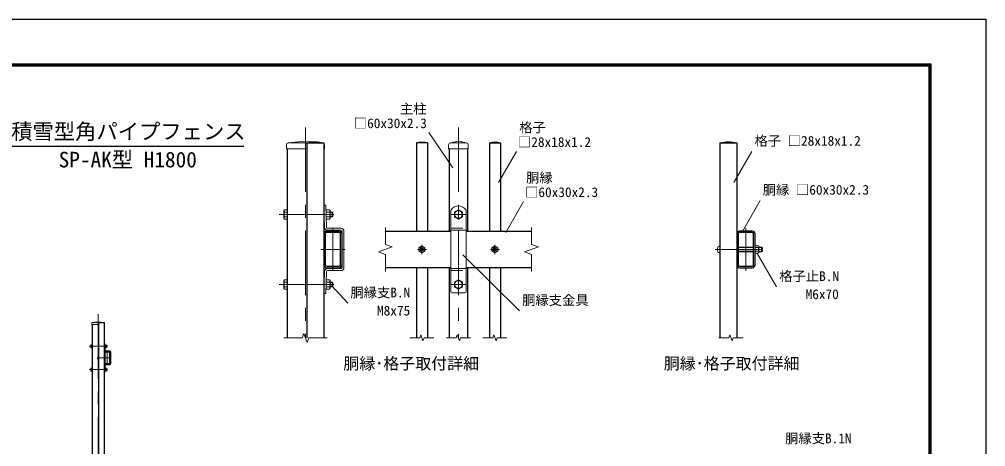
# Model space of a CAD drawing. Units: millimetres, scale not verified. Extents: x -4200 to 4200, y -2970 to 2970.
# Drawn here: x -562 to 4200, y 864 to 2970 of the extents above; entities that cross this region are included whole.
import ezdxf
from ezdxf.enums import TextEntityAlignment as Align

# ---------------------------------------------------------------- set-up
doc = ezdxf.new("R2010")
doc.units = ezdxf.units.MM
doc.header["$LTSCALE"] = 10
doc.linetypes.add('DASHED', pattern=[7.5, 6, -1.5])
doc.linetypes.add('USER1', pattern=[50.8, 31.75, -6.35, 6.35, -6.35])
for name, color, linetype, lineweight in [('0-0_D-TTL', 2, 'Continuous', 25), ('0-1_D-TTL-TXT', 7, 'Continuous', 25), ('0-2_D-BMK', 2, 'USER1', 13), ('0-5_D-STR1', 1, 'Continuous', 25), ('0-6_D-STR3', 3, 'Continuous', 13), ('0-8_D-STR-DIM', 7, 'Continuous', 13), ('0-9_0', 7, 'Continuous', 25), ('0-B_D-STR-TXT', 7, 'Continuous', 13)]:
    doc.layers.add(name, color=color, linetype=linetype, lineweight=lineweight)
doc.styles.add('ＭＳ ゴシック', font='')
doc.styles.get('ＭＳ ゴシック').set_extended_font_data('MS Gothic')

msp = doc.modelspace()

# ---------------------------------------------------------------- linework, layer by layer
at = {"layer": '0-0_D-TTL'}
for points in [[(-4199.92, 2969.8), (4200.08, 2969.8), (4200.08, -2970.2), (-4199.92, -2970.2)], [(-3929.92, 2749.8), (3930.08, 2749.8), (3930.08, -2750.2), (-3929.92, -2750.2)], [(-3927.42, 2747.3), (3927.58, 2747.3), (3927.58, -2747.7), (-3927.42, -2747.7)], [(-3924.92, 2744.8), (3925.08, 2744.8), (3925.08, -2745.2), (-3924.92, -2745.2)], [(-3922.42, 2742.3), (3922.58, 2742.3), (3922.58, -2742.7), (-3922.42, -2742.7)], [(-3919.92, 2739.8), (3920.08, 2739.8), (3920.08, -2740.2), (-3919.92, -2740.2)]]:
    msp.add_lwpolyline(points, close=True, dxfattribs=at)
at = {"layer": '0-2_D-BMK'}
for p, q in [((848.16, 2436.52), (848.16, 1399.71)), ((1601.87, 2436.52), (1601.87, 1399.71)), ((717.96, 2008.31), (987.96, 2008.31)), ((1637.87, 2008.31), (1565.87, 2008.31)), ((1571.87, 2008.31), (1631.87, 2008.31)), ((983.16, 1940.81), (983.16, 1730.81)), ((3018.59, 1940.81), (3018.59, 1730.81)), ((1421.87, 1858.31), (1421.87, 1813.31)), ((1781.87, 1858.31), (1781.87, 1813.31)), ((923.16, 1835.81), (1043.16, 1835.81)), ((1444.37, 1835.81), (1399.37, 1835.81)), ((1804.37, 1835.81), (1759.37, 1835.81)), ((2866.28, 1835.81), (3102.15, 1835.81)), ((717.96, 1663.31), (987.96, 1663.31)), ((1637.87, 1663.31), (1565.87, 1663.31)), ((1570.1, 1663.31), (1630.98, 1663.31)), ((-173.71, 1516.32), (-173.71, -643.68)), ((-217.11, 1358.82), (-127.11, 1358.82)), ((-128.71, 1336.32), (-128.71, 1266.32)), ((-178.28, 1301.32), (-135.35, 1301.32)), ((-148.71, 1301.32), (-108.71, 1301.32)), ((-217.11, 1243.82), (-127.11, 1243.82))]:
    msp.add_line(p, q, dxfattribs=at)
at = {"layer": '0-5_D-STR1'}
for p, q in [((854.16, 2360.81), (854.16, 1399.71)), ((854.16, 2360.81), (938.16, 2360.81)), ((938.16, 2360.81), (938.16, 1399.71)), ((1394.87, 2360.81), (1394.87, 1925.81)), ((1448.87, 2360.81), (1394.87, 2360.81)), ((1448.87, 2360.81), (1448.87, 1925.81)), ((1754.87, 2360.81), (1754.87, 1925.81)), ((1754.87, 2360.81), (1808.87, 2360.81)), ((1808.87, 2360.81), (1808.87, 1925.81)), ((2889.59, 2360.81), (2889.59, 1399.71)), ((2889.59, 2360.81), (2973.59, 2360.81)), ((2973.59, 2360.81), (2973.59, 1399.71)), ((758.16, 2330.81), (758.16, 1399.71)), ((1556.87, 2330.81), (1556.87, 1925.81)), ((1646.87, 2330.81), (1646.87, 1925.81)), ((938.16, 1912.01), (938.16, 1759.61)), ((945.06, 1912.01), (945.06, 1759.61)), ((1014.36, 1925.81), (951.96, 1925.81)), ((1014.36, 1918.91), (951.96, 1918.91)), ((1021.26, 1759.61), (1021.26, 1912.01)), ((1028.16, 1759.61), (1028.16, 1912.01)), ((1241.87, 1925.81), (1564.37, 1925.81)), ((1639.37, 1925.81), (1961.87, 1925.81)), ((2973.59, 1912.01), (2973.59, 1759.61)), ((2980.49, 1912.01), (2980.49, 1759.61)), ((3049.79, 1925.81), (2987.39, 1925.81)), ((3049.79, 1918.91), (2987.39, 1918.91)), ((3056.69, 1759.61), (3056.69, 1912.01)), ((3063.59, 1759.61), (3063.59, 1912.01)), ((951.96, 1752.71), (1014.36, 1752.71)), ((951.96, 1745.81), (1014.36, 1745.81)), ((1564.37, 1745.81), (1241.87, 1745.81)), ((1394.87, 1745.81), (1394.87, 1399.71)), ((1448.87, 1745.81), (1448.87, 1399.71)), ((1556.87, 1745.81), (1556.87, 1399.71)), ((1961.87, 1745.81), (1639.37, 1745.81)), ((1646.87, 1745.81), (1646.87, 1399.71)), ((1754.87, 1745.81), (1754.87, 1399.71)), ((1808.87, 1745.81), (1808.87, 1399.71)), ((2987.39, 1752.71), (3049.79, 1752.71)), ((2987.39, 1745.81), (3049.79, 1745.81)), ((-171.71, 1476.32), (-171.71, -273.68)), ((-171.71, 1476.32), (-143.71, 1476.32)), ((-143.71, 1476.32), (-143.71, -593.68)), ((-203.71, 1466.32), (-203.71, -593.68)), ((-143.71, 1326.72), (-143.71, 1275.92)), ((-141.41, 1326.72), (-141.41, 1275.92)), ((-118.31, 1331.32), (-139.11, 1331.32)), ((-118.31, 1329.02), (-139.11, 1329.02)), ((-116.01, 1275.92), (-116.01, 1326.72)), ((-113.71, 1275.92), (-113.71, 1326.72)), ((-139.11, 1273.62), (-118.31, 1273.62)), ((-139.11, 1271.32), (-118.31, 1271.32))]:
    msp.add_line(p, q, dxfattribs=at)
for centre, radius, start, end in [((951.96, 1912.01), 13.8, 90, 180), ((951.96, 1912.01), 6.9, 90, 180), ((1014.36, 1912.01), 13.8, 0, 90), ((1014.36, 1912.01), 6.9, 0, 90), ((2987.39, 1912.01), 13.8, 90, 180), ((2987.39, 1912.01), 6.9, 90, 180), ((3049.79, 1912.01), 13.8, 0, 90), ((3049.79, 1912.01), 6.9, 0, 90), ((951.96, 1759.61), 13.8, 180, 270), ((951.96, 1759.61), 6.9, 180, 270), ((1014.36, 1759.61), 6.9, 270, 0), ((1014.36, 1759.61), 13.8, 270, 0), ((2987.39, 1759.61), 13.8, 180, 270), ((2987.39, 1759.61), 6.9, 180, 270), ((3049.79, 1759.61), 6.9, 270, 0), ((3049.79, 1759.61), 13.8, 270, 0), ((-139.11, 1326.72), 4.6, 90, 180), ((-139.11, 1326.72), 2.3, 90, 180), ((-118.31, 1326.72), 4.6, 0, 90), ((-118.31, 1326.72), 2.3, 0, 90), ((-139.11, 1275.92), 4.6, 180, 270), ((-139.11, 1275.92), 2.3, 180, 270), ((-118.31, 1275.92), 2.3, 270, 0), ((-118.31, 1275.92), 4.6, 270, 0)]:
    msp.add_arc(centre, radius, start, end, dxfattribs=at)
at = {"layer": '0-6_D-STR3'}
for p, q in [((754.41, 2351.81), (754.41, 2330.81)), ((848.16, 2369.81), (763.41, 2360.81)), ((763.41, 2360.81), (854.16, 2360.81)), ((848.16, 2369.81), (889.01, 2365.47)), ((941.91, 2351.81), (941.91, 2330.81)), ((1553.12, 2351.81), (1553.12, 2330.81)), ((1601.87, 2369.81), (1562.12, 2360.81)), ((1562.12, 2360.81), (1641.62, 2360.81)), ((1601.87, 2369.81), (1641.62, 2360.81)), ((1650.62, 2351.81), (1650.62, 2330.81)), ((754.41, 2330.81), (854.16, 2330.81)), ((938.16, 2330.81), (941.91, 2330.81)), ((1553.12, 2330.81), (1650.62, 2330.81)), ((947.76, 2053.56), (938.16, 2053.24)), ((938.16, 2053.24), (941.72, 1944.24)), ((947.76, 2053.56), (951.31, 1944.55)), ((742.26, 2027.21), (744.35, 2030.83)), ((742.26, 2027.21), (742.26, 1989.41)), ((758.16, 2030.83), (744.35, 2030.83)), ((758.16, 2019.57), (744.35, 2019.57)), ((758.16, 2030.83), (758.16, 1985.79)), ((949.97, 2030.83), (967.29, 2030.83)), ((949.97, 1985.79), (949.97, 2030.83)), ((949.97, 2019.57), (967.29, 2019.57)), ((967.29, 2030.83), (969.47, 2027.06)), ((969.47, 1989.56), (969.47, 2027.06)), ((969.47, 2020.31), (979.56, 2020.31)), ((969.47, 2018.06), (981.81, 2018.06)), ((979.56, 2020.31), (983.16, 2016.71)), ((979.56, 2020.31), (979.56, 1996.31)), ((983.16, 2016.71), (983.16, 1999.91)), ((1564.37, 2027.22), (1564.37, 1627.31)), ((1639.37, 2027.22), (1639.37, 1627.31)), ((742.26, 1989.41), (744.35, 1985.79)), ((758.16, 1997.05), (744.35, 1997.05)), ((758.16, 1985.79), (744.35, 1985.79)), ((949.97, 1997.05), (967.29, 1997.05)), ((949.97, 1985.79), (967.29, 1985.79)), ((967.29, 1985.79), (969.47, 1989.56)), ((969.47, 1998.56), (981.81, 1998.56)), ((969.47, 1996.31), (979.56, 1996.31)), ((979.56, 1996.31), (983.16, 1999.91)), ((1023.36, 1939.91), (956.08, 1939.91)), ((1023.36, 1930.31), (956.11, 1930.31)), ((1028.16, 1925.51), (1028.16, 1746.11)), ((1037.76, 1925.51), (1037.76, 1746.11)), ((1564.37, 1930.31), (1639.37, 1930.31)), ((1421.87, 1853.13), (1406.87, 1844.47)), ((1406.87, 1844.47), (1406.87, 1827.15)), ((1436.87, 1844.47), (1421.87, 1853.13)), ((1436.87, 1827.15), (1436.87, 1844.47)), ((1781.87, 1853.13), (1766.87, 1844.47)), ((1766.87, 1844.47), (1766.87, 1827.15)), ((1796.87, 1844.47), (1781.87, 1853.13)), ((1796.87, 1827.15), (1796.87, 1844.47)), ((2885.01, 1851.56), (2889.59, 1851.56)), ((2885.01, 1820.06), (2889.59, 1820.06)), ((2889.59, 1851.56), (2889.59, 1820.06)), ((3056.69, 1847.81), (2980.49, 1847.81)), ((2980.49, 1844.81), (3056.69, 1844.81)), ((2980.49, 1826.81), (3056.69, 1826.81)), ((3056.69, 1823.81), (2980.49, 1823.81)), ((3063.59, 1853.81), (3063.59, 1817.81)), ((3063.59, 1853.81), (3080.04, 1853.81)), ((3063.59, 1844.81), (3080.04, 1844.81)), ((3063.59, 1826.81), (3080.04, 1826.81)), ((3063.59, 1817.81), (3080.04, 1817.81)), ((3080.6, 1852.98), (3081.59, 1851.27)), ((3080.6, 1818.65), (3081.59, 1820.35)), ((3081.59, 1851.27), (3081.59, 1820.35)), ((3081.59, 1847.81), (3095.99, 1847.81)), ((3081.59, 1845.56), (3098.24, 1845.56)), ((3081.59, 1826.06), (3098.24, 1826.06)), ((3081.59, 1823.81), (3095.99, 1823.81)), ((3095.99, 1847.81), (3099.59, 1844.21)), ((3095.99, 1847.81), (3095.99, 1823.81)), ((3095.99, 1823.81), (3099.59, 1827.41)), ((3099.59, 1844.21), (3099.59, 1827.41)), ((938.16, 1618.38), (941.72, 1727.38)), ((947.76, 1618.06), (951.31, 1727.07)), ((1023.36, 1741.31), (956.08, 1741.31)), ((1023.36, 1731.71), (956.08, 1731.71)), ((1564.37, 1741.31), (1639.37, 1741.31)), ((742.26, 1682.21), (744.35, 1685.83)), ((742.26, 1644.41), (742.26, 1682.21)), ((758.16, 1685.83), (744.35, 1685.83)), ((758.16, 1674.57), (744.35, 1674.57)), ((758.16, 1640.79), (758.16, 1685.83)), ((949.97, 1685.83), (967.29, 1685.83)), ((949.97, 1685.83), (949.97, 1640.79)), ((949.97, 1674.57), (967.29, 1674.57)), ((967.29, 1685.83), (969.47, 1682.06)), ((969.47, 1682.06), (969.47, 1644.56)), ((969.47, 1675.31), (979.56, 1675.31)), ((969.47, 1673.06), (981.81, 1673.06)), ((979.56, 1675.31), (983.16, 1671.71)), ((979.56, 1651.31), (979.56, 1675.31)), ((983.16, 1654.91), (983.16, 1671.71)), ((742.26, 1644.41), (744.35, 1640.79)), ((758.16, 1652.05), (744.35, 1652.05)), ((758.16, 1640.79), (744.35, 1640.79)), ((949.97, 1652.05), (967.29, 1652.05)), ((949.97, 1640.79), (967.29, 1640.79)), ((967.29, 1640.79), (969.47, 1644.56)), ((969.47, 1653.56), (981.81, 1653.56)), ((969.47, 1651.31), (979.56, 1651.31)), ((979.56, 1651.31), (983.16, 1654.91)), ((1633.37, 1621.31), (1570.37, 1621.31)), ((947.76, 1618.06), (938.16, 1618.38)), ((-173.71, 1479.32), (-201.96, 1476.32)), ((-201.96, 1476.32), (-171.71, 1476.32)), ((-173.71, 1479.32), (-145.46, 1476.32)), ((-204.96, 1473.32), (-204.96, 1466.32)), ((-204.96, 1466.32), (-171.71, 1466.32)), ((-143.71, 1466.32), (-142.46, 1466.32)), ((-142.46, 1473.32), (-142.46, 1466.32)), ((-209.01, 1365.12), (-208.31, 1366.32)), ((-209.01, 1365.12), (-209.01, 1352.52)), ((-209.01, 1352.52), (-208.31, 1351.31)), ((-203.71, 1366.32), (-208.31, 1366.32)), ((-203.71, 1362.57), (-208.31, 1362.57)), ((-203.71, 1355.07), (-208.31, 1355.07)), ((-203.71, 1351.31), (-208.31, 1351.31)), ((-203.71, 1366.32), (-203.71, 1351.31)), ((-140.51, 1373.9), (-143.71, 1373.8)), ((-143.71, 1373.8), (-142.53, 1337.46)), ((-140.51, 1373.9), (-139.33, 1337.57)), ((-139.78, 1366.32), (-134, 1366.32)), ((-139.78, 1351.31), (-139.78, 1366.32)), ((-139.78, 1362.57), (-134, 1362.57)), ((-139.78, 1355.07), (-134, 1355.07)), ((-139.78, 1351.31), (-134, 1351.31)), ((-115.31, 1336.02), (-137.74, 1336.02)), ((-134, 1366.32), (-133.28, 1365.07)), ((-134, 1351.31), (-133.28, 1352.57)), ((-133.28, 1352.57), (-133.28, 1365.07)), ((-133.28, 1362.82), (-129.91, 1362.82)), ((-133.28, 1362.07), (-129.16, 1362.07)), ((-133.28, 1355.57), (-129.16, 1355.57)), ((-133.28, 1354.82), (-129.91, 1354.82)), ((-129.91, 1362.82), (-128.71, 1361.62)), ((-129.91, 1362.82), (-129.91, 1354.82)), ((-129.91, 1354.82), (-128.71, 1356.02)), ((-128.71, 1361.62), (-128.71, 1356.02)), ((-173.24, 1306.57), (-171.71, 1306.57)), ((-173.24, 1296.07), (-171.71, 1296.07)), ((-171.71, 1306.57), (-171.71, 1296.07)), ((-115.31, 1332.82), (-137.73, 1332.82)), ((-113.71, 1331.22), (-113.71, 1271.42)), ((-110.51, 1331.22), (-110.51, 1271.42)), ((-209.01, 1250.12), (-208.31, 1251.32)), ((-209.01, 1237.52), (-209.01, 1250.12)), ((-203.71, 1251.32), (-208.31, 1251.32)), ((-203.71, 1247.57), (-208.31, 1247.57)), ((-203.71, 1240.07), (-208.31, 1240.07)), ((-203.71, 1236.31), (-203.71, 1251.32)), ((-143.71, 1228.84), (-142.53, 1265.17)), ((-140.51, 1228.74), (-139.33, 1265.07)), ((-139.78, 1251.32), (-134, 1251.32)), ((-139.78, 1251.32), (-139.78, 1236.31)), ((-139.78, 1247.57), (-134, 1247.57)), ((-139.78, 1240.07), (-134, 1240.07)), ((-115.31, 1269.82), (-137.74, 1269.82)), ((-115.31, 1266.62), (-137.74, 1266.62)), ((-134, 1251.32), (-133.28, 1250.07)), ((-133.28, 1250.07), (-133.28, 1237.57)), ((-133.28, 1247.82), (-129.91, 1247.82)), ((-133.28, 1247.07), (-129.16, 1247.07)), ((-133.28, 1240.57), (-129.16, 1240.57)), ((-133.28, 1239.82), (-129.91, 1239.82)), ((-129.91, 1247.82), (-128.71, 1246.62)), ((-129.91, 1239.82), (-129.91, 1247.82)), ((-129.91, 1239.82), (-128.71, 1241.02)), ((-128.71, 1241.02), (-128.71, 1246.62)), ((-209.01, 1237.52), (-208.31, 1236.31)), ((-203.71, 1236.31), (-208.31, 1236.31)), ((-140.51, 1228.74), (-143.71, 1228.84)), ((-139.78, 1236.31), (-134, 1236.31)), ((-134, 1236.31), (-133.28, 1237.57))]:
    msp.add_line(p, q, dxfattribs=at)
at = {"layer": '0-6_D-STR3', "linetype": 'DASHED'}
for p, q in [((1564.37, 1939.91), (1639.37, 1939.91)), ((1564.37, 1731.71), (1639.37, 1731.71))]:
    msp.add_line(p, q, dxfattribs=at)
at = {"layer": '0-6_D-STR3'}
for points in [[(1621.37, 2019.57), (1601.87, 2030.83), (1582.37, 2019.57), (1582.37, 1997.05), (1601.87, 1985.79), (1621.37, 1997.05)], [(1621.37, 1674.57), (1601.87, 1685.83), (1582.37, 1674.57), (1582.37, 1652.05), (1601.87, 1640.79), (1621.37, 1652.05)]]:
    msp.add_lwpolyline(points, close=True, dxfattribs=at)
for points in [[(1406.87, 1827.15), (1421.87, 1818.49), (1436.87, 1827.15)], [(1766.87, 1827.15), (1781.87, 1818.49), (1796.87, 1827.15)]]:
    msp.add_lwpolyline(points, dxfattribs=at)
for centre, radius in [((1601.87, 2008.31), 18.75), ((1421.87, 1835.81), 14.7), ((1421.87, 1835.81), 9), ((1421.87, 1835.81), 7.38), ((1781.87, 1835.81), 14.7), ((1781.87, 1835.81), 9), ((1781.87, 1835.81), 7.38), ((1601.87, 1663.31), 18.75)]:
    msp.add_circle(centre, radius, dxfattribs=at)
for centre, radius, start, end in [((763.41, 2351.81), 9, 90, 180), ((896.16, 2179.46), 186.15, 76.9604, 103.0396), ((932.91, 2351.81), 9, 0, 54.31467), ((1421.87, 2287.27), 78.34, 69.8388, 110.1612), ((1562.12, 2351.81), 9, 90, 180), ((1641.62, 2351.81), 9, 0, 90), ((1781.87, 2287.27), 78.34, 69.8388, 110.1612), ((2931.59, 2179.46), 186.15, 76.9604, 103.0396), ((1601.87, 2008.31), 42, 26.7655, 153.2345), ((752.58, 2025.2), 9.97, 145.61585, 214.38415), ((779.87, 2008.31), 37.26, 162.4121, 197.5879), ((959.07, 2025.2), 9.97, 325.61586, 34.38414), ((931.78, 2008.31), 37.26, 342.4121, 17.5879), ((752.58, 1991.42), 9.97, 145.61585, 214.38415), ((959.07, 1991.42), 9.97, 325.61585, 34.38416), ((956.11, 1944.71), 14.4, 181.86644, 270), ((956.11, 1944.71), 4.8, 181.86644, 270), ((1023.36, 1925.51), 14.4, 0, 90), ((1023.36, 1925.51), 4.8, 0, 90), ((2919.89, 1835.81), 42, 163.92714, 196.07286), ((2885.01, 1845.86), 5.7, 90, 163.92714), ((2885.01, 1825.76), 5.7, 196.07286, 270), ((3074.26, 1849.31), 7.33, 322.12109, 37.87891), ((3074.26, 1822.31), 7.33, 322.12109, 37.87891), ((3054.59, 1835.81), 27, 340.52876, 19.47124), ((956.11, 1726.91), 14.4, 90, 178.13356), ((956.11, 1726.91), 4.8, 90, 178.13356), ((1023.36, 1746.11), 4.8, 270, 0), ((1023.36, 1746.11), 14.4, 270, 0), ((752.58, 1680.2), 9.97, 145.61585, 214.38415), ((779.87, 1663.31), 37.26, 162.4121, 197.5879), ((959.07, 1680.2), 9.97, 325.61584, 34.38415), ((931.78, 1663.31), 37.26, 342.4121, 17.5879), ((752.58, 1646.42), 9.97, 145.61585, 214.38415), ((959.07, 1646.42), 9.97, 325.61586, 34.38414), ((1570.37, 1627.31), 6, 180, 270), ((1633.37, 1627.31), 6, 270, 0), ((-201.96, 1473.32), 3, 90, 180), ((-145.46, 1473.32), 3, 0, 54.31467), ((-196.48, 1358.82), 12.42, 162.4121, 197.5879), ((-205.57, 1364.45), 3.32, 145.61585, 214.38415), ((-205.57, 1353.19), 3.32, 145.61585, 214.38415), ((-137.73, 1337.62), 4.8, 181.86644, 270), ((-137.73, 1337.62), 1.6, 181.86644, 270), ((-136.74, 1364.45), 3.32, 325.61586, 34.38414), ((-145.84, 1358.82), 12.42, 342.4121, 17.5879), ((-136.74, 1353.19), 3.32, 325.61585, 34.38416), ((-115.31, 1331.22), 4.8, 0, 90), ((-161.61, 1301.32), 14, 163.92714, 196.07286), ((-173.24, 1304.67), 1.9, 90, 163.92714), ((-173.24, 1297.97), 1.9, 196.07286, 270), ((-115.31, 1331.22), 1.6, 0, 90), ((-196.48, 1243.82), 12.42, 162.4121, 197.5879), ((-205.57, 1249.45), 3.32, 145.61585, 214.38415), ((-205.57, 1238.19), 3.32, 145.61585, 214.38415), ((-137.73, 1265.02), 4.8, 90, 178.13356), ((-137.73, 1265.02), 1.6, 90, 178.13356), ((-136.74, 1249.45), 3.32, 325.61584, 34.38415), ((-145.84, 1243.82), 12.42, 342.4121, 17.5879), ((-136.74, 1238.19), 3.32, 325.61586, 34.38414), ((-115.31, 1271.42), 1.6, 270, 0), ((-115.31, 1271.42), 4.8, 270, 0)]:
    msp.add_arc(centre, radius, start, end, dxfattribs=at)
at = {"layer": '0-8_D-STR-DIM'}
for p, q in [((1241.87, 1943.81), (1241.87, 1860.44)), ((1961.87, 1943.81), (1961.87, 1860.44)), ((1275.7, 1848.12), (1241.87, 1860.44)), ((1995.7, 1848.12), (1961.87, 1860.44)), ((1208.04, 1823.5), (1275.7, 1848.12)), ((1241.87, 1811.19), (1208.04, 1823.5)), ((1241.87, 1811.19), (1241.87, 1727.81)), ((1928.04, 1823.5), (1995.7, 1848.12)), ((1961.87, 1811.19), (1928.04, 1823.5)), ((1961.87, 1811.19), (1961.87, 1727.81)), ((741.93, 1399.71), (831.93, 1399.71)), ((840.05, 1422.01), (831.93, 1399.71)), ((856.28, 1377.41), (840.05, 1422.01)), ((864.4, 1399.71), (856.28, 1377.41)), ((864.4, 1399.71), (954.4, 1399.71)), ((1362.72, 1399.71), (1411.05, 1399.71)), ((1416.46, 1414.58), (1411.05, 1399.71)), ((1427.28, 1384.85), (1416.46, 1414.58)), ((1432.69, 1399.71), (1427.28, 1384.85)), ((1432.69, 1399.71), (1481.01, 1399.71)), ((1542.72, 1399.71), (1591.05, 1399.71)), ((1596.46, 1414.58), (1591.05, 1399.71)), ((1607.28, 1384.85), (1596.46, 1414.58)), ((1612.69, 1399.71), (1607.28, 1384.85)), ((1612.69, 1399.71), (1661.01, 1399.71)), ((1722.72, 1399.71), (1771.05, 1399.71)), ((1776.46, 1414.58), (1771.05, 1399.71)), ((1787.28, 1384.85), (1776.46, 1414.58)), ((1792.69, 1399.71), (1787.28, 1384.85)), ((1792.69, 1399.71), (1841.01, 1399.71)), ((2885.94, 1399.71), (2934.26, 1399.71)), ((2939.68, 1414.58), (2934.26, 1399.71)), ((2950.5, 1384.85), (2939.68, 1414.58)), ((2955.91, 1399.71), (2950.5, 1384.85)), ((2955.91, 1399.71), (3004.23, 1399.71))]:
    msp.add_line(p, q, dxfattribs=at)
at = {"layer": '0-9_0'}
msp.add_line((-615.88, 2345.12), (544.12, 2345.12), dxfattribs=at)
at = {"layer": '0-B_D-STR-TXT'}
for p, q in [((1456, 2411.42), (1573.89, 2238.74)), ((1887.75, 2318.85), (1799.75, 2166.44)), ((3047.39, 2318.85), (2959.39, 2166.44)), ((1922.72, 2071.74), (1834.73, 1919.33)), ((3088.94, 2077.37), (3000.95, 1924.96)), ((1903.49, 1533.09), (1623.76, 1809.67)), ((3169.06, 1651.91), (3072.66, 1818.87)), ((1057, 1571.1), (976.66, 1657.49))]:
    msp.add_line(p, q, dxfattribs=at)

# ---------------------------------------------------------------- texts
at = {"layer": '0-1_D-TTL-TXT', "style": 'ＭＳ ゴシック'}
for s, height, p in [('積雪型角パイプフェンス', 76.98, (-602.07, 2355.65)), ('SP-AK型 H1800', 76.98, (-368.17, 2216.87)), ('胴縁･格子取付詳細', 57.7, (1034.69, 1227.91)), ('胴縁･格子取付詳細', 57.7, (2613.72, 1227.91))]:
    msp.add_text(s, height=height, dxfattribs=at).set_placement(p, align=Align.BOTTOM_LEFT)
at = {"layer": '0-B_D-STR-TXT', "style": 'ＭＳ ゴシック'}
for s, p in [('主柱', (1313.6, 2490.79)), ('□60x30x2.3', (1086.35, 2419.17)), ('格子', (1901.2, 2398.39)), ('□28x18x1.2', (1895.4, 2326.6)), ('格子 □28x18x1.2', (3060.84, 2332.57)), ('胴縁', (1935.17, 2151.28)), ('□60x30x2.3', (1930.37, 2079.49)), ('胴縁 □60x30x2.3', (3101.39, 2091.34)), ('格子止B.N', (3182.51, 1665.63)), ('胴縁支B.N', (1069.45, 1585.08)), ('M6x70', (3312.74, 1576.66)), ('胴縁支金具', (1915.94, 1547.31)), ('M8x75', (1200.68, 1495.85)), ('胴縁支B.1N', (3211.67, 866.37))]:
    msp.add_text(s, height=48.09, dxfattribs=at).set_placement(p, align=Align.BOTTOM_LEFT)

doc.saveas('drawing.dxf')
